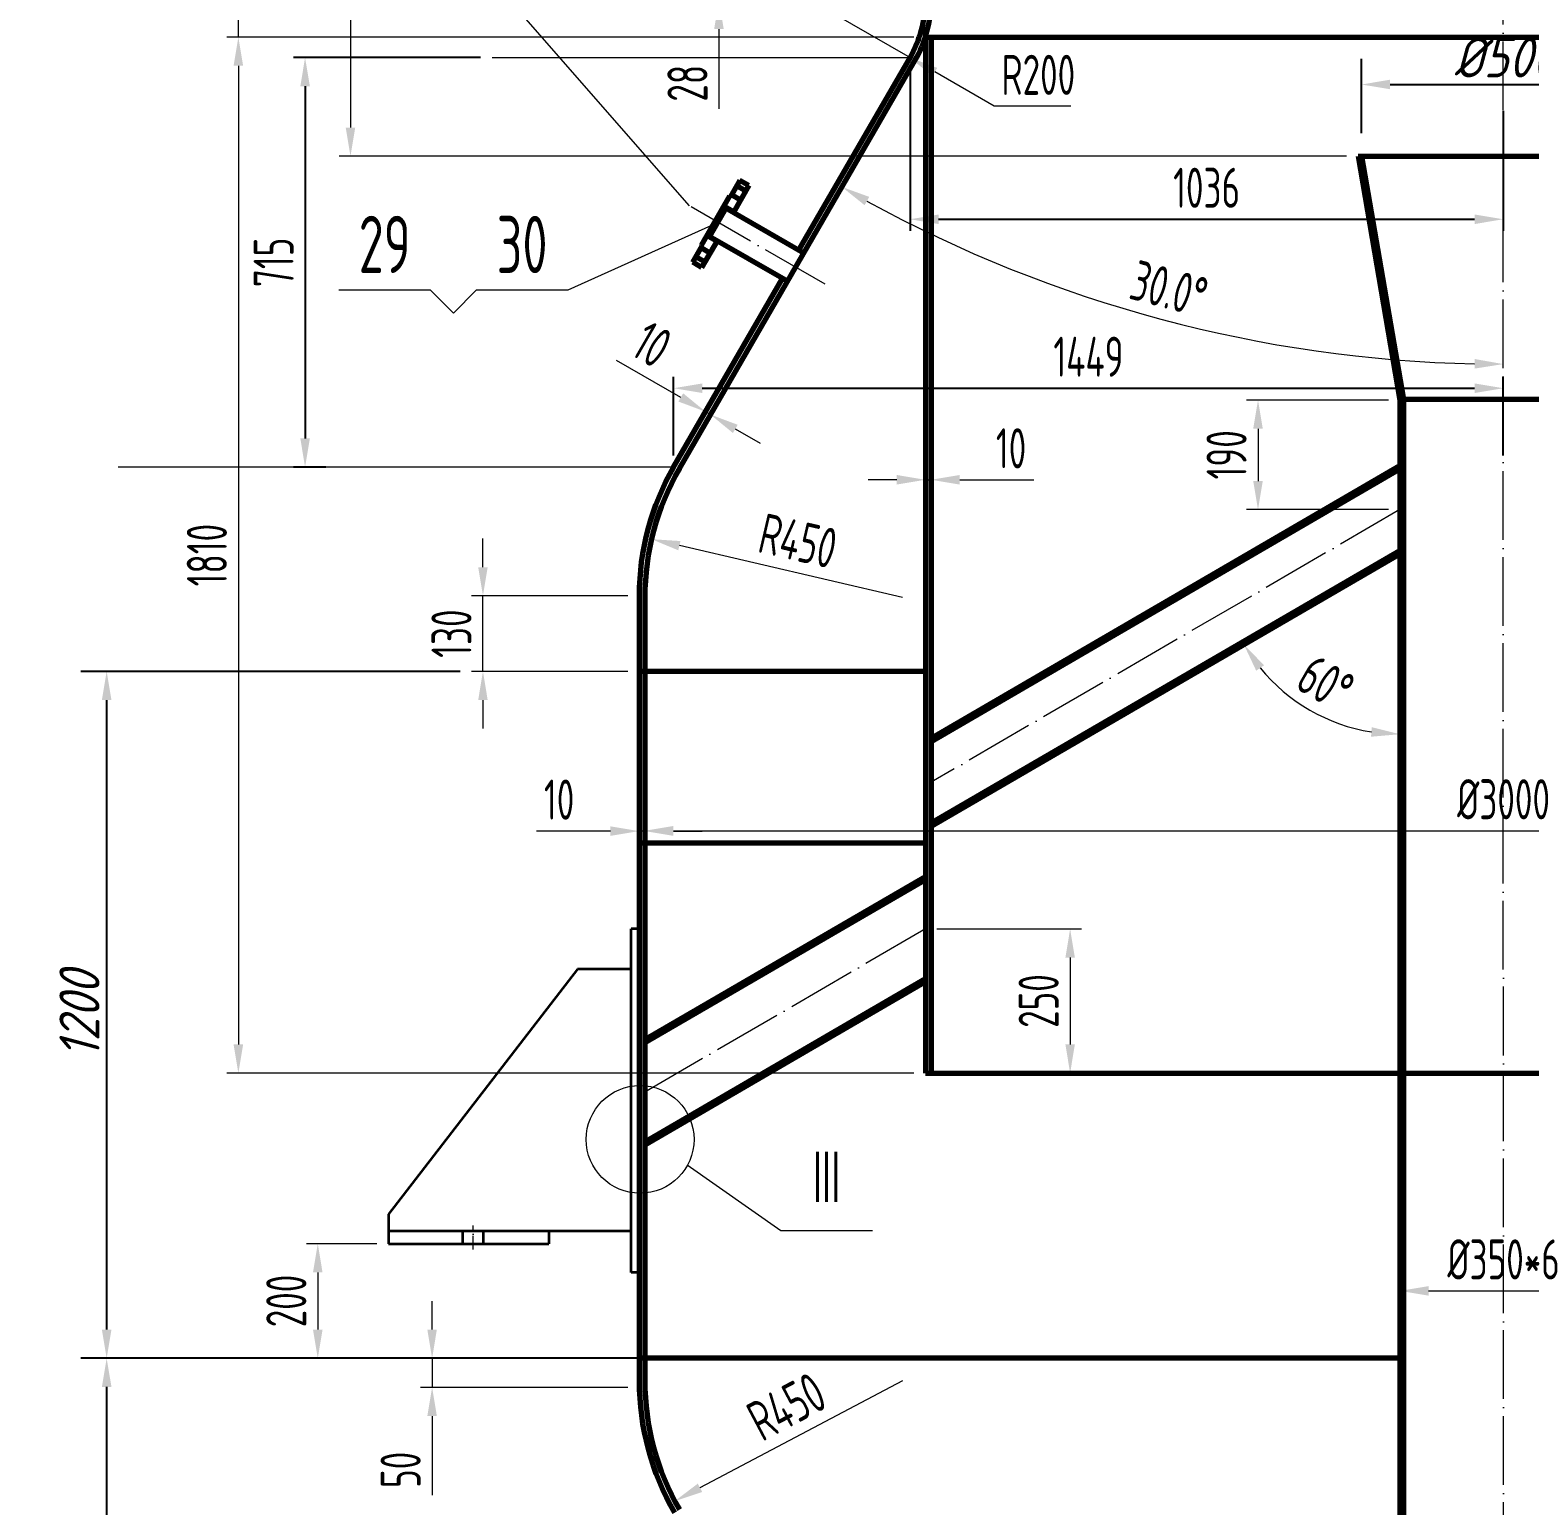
# Model space of a CAD drawing. Header units: millimetres. Extents: x -81840 to -69960, y -57447 to -40627.
# Drawn here: x -80411 to -77791, y -48288 to -45711 of the extents above; entities that cross this region are included whole.
import ezdxf
from ezdxf.enums import TextEntityAlignment as Align

# ---------------------------------------------------------------- set-up
doc = ezdxf.new("R2010")
doc.units = ezdxf.units.MM
doc.linetypes.add('ACAD_ISO04W100', pattern=[30, 24, -3, 0, -3])
for name, color, linetype, lineweight in [('中心线', 1, 'ACAD_ISO04W100', 18), ('中粗线', 3, 'Continuous', 35), ('标注', 7, 'Continuous', 18), ('粗实线', 4, 'Continuous', 70)]:
    doc.layers.add(name, color=color, linetype=linetype, lineweight=lineweight)
doc.styles.add('GB', font='gbeitc.shx', dxfattribs={"bigfont": 'gbcbig.shx'})
doc.styles.add('HGCAD', font='gbenor.shx', dxfattribs={"width": 0.75, "bigfont": 'gbcbig.shx'})
doc.dimstyles.new('GB$0', dxfattribs={"dimscale": 20, "dimtxt": 3.5, "dimasz": 2.5, "dimexe": 2.25, "dimexo": 2, "dimtad": 1, "dimdec": 0, "dimtxsty": 'GB', "dimcen": 2.5, "dimadec": 0, "dimazin": 0, "dimtfac": 1, "dimtdec": 0, "dimtmove": 0, "dimatfit": 3, "dimfxl": 1.25, "dimarcsym": 0})
doc.dimstyles.new('GB$2', dxfattribs={"dimscale": 20, "dimtxt": 3.5, "dimasz": 2.5, "dimexe": 2.25, "dimexo": 2, "dimtad": 1, "dimdec": 0, "dimtxsty": 'GB', "dimcen": 2.5, "dimadec": 0, "dimazin": 0, "dimtfac": 1, "dimtdec": 0, "dimtmove": 0, "dimatfit": 3, "dimfxl": 1.25, "dimarcsym": 0})
doc.dimstyles.new('GB$4', dxfattribs={"dimscale": 20, "dimtxt": 3.5, "dimasz": 2.5, "dimexe": 2.25, "dimexo": 2, "dimtad": 1, "dimtoh": 1, "dimdec": 0, "dimtxsty": 'GB', "dimcen": 2.5, "dimadec": 0, "dimazin": 0, "dimtfac": 1, "dimtdec": 0, "dimtmove": 0, "dimatfit": 3, "dimfxl": 1.25, "dimarcsym": 0})
doc.dimstyles.new('HGCAD$0', dxfattribs={"dimscale": 20, "dimtxt": 3.5, "dimasz": 2.5, "dimexe": 1, "dimexo": 1, "dimgap": 1, "dimtad": 1, "dimdec": 1, "dimdsep": 46, "dimtxsty": 'HGCAD', "dimcen": 0, "dimadec": 1, "dimazin": 0, "dimtfac": 1, "dimtmove": 0, "dimatfit": 1, "dimfxl": 1, "dimarcsym": 0})

# ---------------------------------------------------------------- blocks, each defined once
blk = doc.blocks.new('*D6')
at = {"color": 0, "lineweight": -2}
for p, q in [((-79388.2, -48031.4), (-80322.2, -48031.4)), ((-80277.2, -48081.4), (-80277.2, -50017.7)), ((-78387.1, -50067.7), (-80322.2, -50067.7))]:
    blk.add_line(p, q, dxfattribs=at)
at = {"color": 0}
for points in [[(-80285.5, -48081.4), (-80268.8, -48081.4), (-80277.2, -48031.4)], [(-80285.5, -50017.7), (-80268.8, -50017.7), (-80277.2, -50067.7)]]:
    blk.add_solid(points, dxfattribs=at)
at = {"layer": 'Defpoints', "color": 0}
for p in [(-79348.2, -48031.4), (-80277.2, -50067.7), (-78347.1, -50067.7)]:
    blk.add_point(p, dxfattribs=at)
at = {"color": 0, "insert": (-80324.7, -49049.6), "char_height": 70, "attachment_point": 5, "rotation": 90, "style": 'GB'}
blk.add_mtext('2036', dxfattribs=at)
blk = doc.blocks.new('*D8')
at = {"color": 0, "lineweight": -2}
for p, q in [((-78085.2, -45891.3), (-78085.2, -45761)), ((-77585.2, -45891.3), (-77585.2, -45761)), ((-78035.2, -45806), (-77635.2, -45806))]:
    blk.add_line(p, q, dxfattribs=at)
at = {"color": 0}
for points in [[(-78035.2, -45797.6), (-78035.2, -45814.3), (-78085.2, -45806)], [(-77635.2, -45797.6), (-77635.2, -45814.3), (-77585.2, -45806)]]:
    blk.add_solid(points, dxfattribs=at)
at = {"layer": 'Defpoints', "color": 0}
for p in [(-77585.2, -45806), (-78085.2, -45931.3), (-77585.2, -45931.3)]:
    blk.add_point(p, dxfattribs=at)
at = {"color": 0, "insert": (-77835.2, -45758.5), "char_height": 70, "attachment_point": 5, "style": 'GB'}
blk.add_mtext('%%C500', dxfattribs=at)
blk = doc.blocks.new('*D9')
at = {"color": 0, "lineweight": -2}
for p, q in [((-79659.9, -46831.4), (-80322.2, -46831.4)), ((-80277.2, -46881.4), (-80277.2, -47981.4)), ((-79247.4, -48031.4), (-80322.2, -48031.4))]:
    blk.add_line(p, q, dxfattribs=at)
at = {"color": 0}
for points in [[(-80285.5, -46881.4), (-80268.8, -46881.4), (-80277.2, -46831.4)], [(-80285.5, -47981.4), (-80268.8, -47981.4), (-80277.2, -48031.4)]]:
    blk.add_solid(points, dxfattribs=at)
at = {"layer": 'Defpoints', "color": 0}
for p in [(-79619.9, -46831.4), (-80277.2, -48031.4), (-79207.4, -48031.4)]:
    blk.add_point(p, dxfattribs=at)
at = {"color": 0, "insert": (-80324.7, -47431.4), "char_height": 70, "attachment_point": 5, "rotation": 90, "style": 'GB'}
blk.add_mtext('1200', dxfattribs=at)
blk = doc.blocks.new('*D10')
at = {"layer": 'Defpoints', "color": 0, "ltscale": 20}
for p in [(-78870.2, -43631.4), (-79851.3, -45931.3), (-78091.3, -45931.3)]:
    blk.add_point(p, dxfattribs=at)
at = {"layer": '标注', "color": 0, "ltscale": 20}
for p, q in [((-78890.2, -43631.4), (-79871.3, -43631.4)), ((-79851.3, -43681.4), (-79851.3, -45881.3)), ((-78111.3, -45931.3), (-79871.3, -45931.3))]:
    blk.add_line(p, q, dxfattribs=at)
for points in [[(-79859.6, -43681.4), (-79843, -43681.4), (-79851.3, -43631.4)], [(-79859.6, -45881.3), (-79843, -45881.3), (-79851.3, -45931.3)]]:
    blk.add_solid(points, dxfattribs=at)
at = {"layer": '标注', "color": 0, "ltscale": 20, "insert": (-79906.3, -44822.8), "char_height": 70, "attachment_point": 5, "rotation": 90, "style": 'HGCAD'}
blk.add_mtext('2300', dxfattribs=at)
blk = doc.blocks.new('*D18')
at = {"layer": 'Defpoints', "color": 0, "ltscale": 20}
for p in [(-78065.1, -42375.3), (-80676.9, -50977.7), (-78246.1, -50977.7)]:
    blk.add_point(p, dxfattribs=at)
at = {"layer": '标注', "color": 0, "ltscale": 20}
for p, q in [((-78085.1, -42375.3), (-80696.9, -42375.3)), ((-80676.9, -42425.3), (-80676.9, -50927.7)), ((-78266.1, -50977.7), (-80696.9, -50977.7))]:
    blk.add_line(p, q, dxfattribs=at)
for points in [[(-80685.2, -42425.3), (-80668.5, -42425.3), (-80676.9, -42375.3)], [(-80685.2, -50927.7), (-80668.5, -50927.7), (-80676.9, -50977.7)]]:
    blk.add_solid(points, dxfattribs=at)
at = {"layer": '标注', "color": 0, "ltscale": 20, "insert": (-80731.9, -46689), "char_height": 70, "attachment_point": 5, "rotation": 90, "style": 'HGCAD'}
blk.add_mtext('8602', dxfattribs=at)
blk = doc.blocks.new('*D21')
at = {"layer": 'Defpoints', "color": 0, "ltscale": 20}
for p in [(-78018.1, -47913.7), (-77656.1, -47913.7), (-77656.1, -47913.7)]:
    blk.add_point(p, dxfattribs=at)
at = {"layer": '标注', "color": 0, "ltscale": 20}
blk.add_line((-77968.1, -47913.7), (-77706.1, -47913.7), dxfattribs=at)
for points in [[(-77968.1, -47905.4), (-77968.1, -47922), (-78018.1, -47913.7)], [(-77706.1, -47905.4), (-77706.1, -47922), (-77656.1, -47913.7)]]:
    blk.add_solid(points, dxfattribs=at)
at = {"layer": '标注', "color": 0, "ltscale": 20, "insert": (-77837.1, -47858.7), "char_height": 70, "attachment_point": 5, "style": 'HGCAD'}
blk.add_mtext('%%C350*6', dxfattribs=at)
blk = doc.blocks.new('*D25')
at = {"layer": 'Defpoints', "color": 0, "ltscale": 20}
for p in [(-79337.1, -47082.9), (-76337.1, -47085.3), (-76337.1, -47109.8)]:
    blk.add_point(p, dxfattribs=at)
at = {"layer": '标注', "color": 0, "ltscale": 20}
for p, q in [((-79337.1, -47102.9), (-79337.1, -47129.8)), ((-79287.1, -47109.8), (-76387.1, -47109.8)), ((-76337.1, -47105.3), (-76337.1, -47129.8))]:
    blk.add_line(p, q, dxfattribs=at)
for points in [[(-79287.1, -47101.4), (-79287.1, -47118.1), (-79337.1, -47109.8)], [(-76387.1, -47101.4), (-76387.1, -47118.1), (-76337.1, -47109.8)]]:
    blk.add_solid(points, dxfattribs=at)
at = {"layer": '标注', "color": 0, "ltscale": 20, "insert": (-77837.1, -47054.8), "char_height": 70, "attachment_point": 5, "style": 'HGCAD'}
blk.add_mtext('%%C3000', dxfattribs=at)
blk = doc.blocks.new('*D26')
at = {"layer": 'Defpoints', "color": 0, "ltscale": 20}
for p in [(-79347.1, -47110.4), (-79347.1, -47110.4), (-79337.1, -47111.3)]:
    blk.add_point(p, dxfattribs=at)
at = {"layer": '标注', "color": 0, "ltscale": 20}
for p, q in [((-79397.1, -47110.4), (-79526.5, -47110.4)), ((-79337.1, -47110.4), (-79347.1, -47110.4)), ((-79337.1, -47091.3), (-79337.1, -47090.4)), ((-79287.1, -47110.4), (-79237.1, -47110.4))]:
    blk.add_line(p, q, dxfattribs=at)
for points in [[(-79397.1, -47102.1), (-79397.1, -47118.7), (-79347.1, -47110.4)], [(-79287.1, -47102.1), (-79287.1, -47118.7), (-79337.1, -47110.4)]]:
    blk.add_solid(points, dxfattribs=at)
at = {"layer": '标注', "color": 0, "ltscale": 20, "insert": (-79486.8, -47055.4), "char_height": 70, "attachment_point": 5, "style": 'HGCAD'}
blk.add_mtext('10', dxfattribs=at)
blk = doc.blocks.new('*D34')
at = {"layer": 'Defpoints', "color": 0, "ltscale": 20}
for p in [(-79785, -47831.4), (-79908.4, -48031.4), (-79785, -48031.4)]:
    blk.add_point(p, dxfattribs=at)
at = {"layer": '标注', "color": 0, "ltscale": 20}
for p, q in [((-79805, -47831.4), (-79928.4, -47831.4)), ((-79908.4, -47881.4), (-79908.4, -47981.4)), ((-79805, -48031.4), (-79928.4, -48031.4))]:
    blk.add_line(p, q, dxfattribs=at)
for points in [[(-79916.8, -47881.4), (-79900.1, -47881.4), (-79908.4, -47831.4)], [(-79916.8, -47981.4), (-79900.1, -47981.4), (-79908.4, -48031.4)]]:
    blk.add_solid(points, dxfattribs=at)
at = {"layer": '标注', "color": 0, "ltscale": 20, "insert": (-79963.4, -47931.4), "char_height": 70, "attachment_point": 5, "rotation": 90, "style": 'HGCAD'}
blk.add_mtext('200', dxfattribs=at)
blk = doc.blocks.new('*D40')
at = {"layer": 'Defpoints', "color": 0, "ltscale": 20}
for p in [(-78018.1, -46356.3), (-78018.1, -46625.7), (-78220.4, -46867.8), (-78843.6, -47105.7), (-78018.1, -50411.2)]:
    blk.add_point(p, dxfattribs=at)
at = {"layer": '标注', "color": 0, "ltscale": 20}
blk.add_arc((-78018.1, -46625.7), 315.4, 219.2699, 260.9088, dxfattribs=at)
for points in [[(-78269.2, -46830.1), (-78255.5, -46820.6), (-78290.8, -46784.3)], [(-78067.3, -46928.9), (-78068.6, -46945.5), (-78018.1, -46941.1)]]:
    blk.add_solid(points, dxfattribs=at)
at = {"layer": '标注', "color": 0, "ltscale": 20, "insert": (-78148, -46851.4), "char_height": 70, "attachment_point": 5, "rotation": 330.0894, "style": 'HGCAD'}
blk.add_mtext('60%%D', dxfattribs=at)
blk = doc.blocks.new('*D42')
at = {"layer": 'Defpoints', "color": 0, "ltscale": 20}
for p in [(-78018, -46357.3), (-78266, -46548.8), (-78018.1, -46548.8)]:
    blk.add_point(p, dxfattribs=at)
at = {"layer": '标注', "color": 0, "ltscale": 20}
for p, q in [((-78038, -46357.3), (-78286, -46357.3)), ((-78266, -46407.3), (-78266, -46498.8)), ((-78038.1, -46548.8), (-78286, -46548.8))]:
    blk.add_line(p, q, dxfattribs=at)
for points in [[(-78274.4, -46407.3), (-78257.7, -46407.3), (-78266, -46357.3)], [(-78274.4, -46498.8), (-78257.7, -46498.8), (-78266, -46548.8)]]:
    blk.add_solid(points, dxfattribs=at)
at = {"layer": '标注', "color": 0, "ltscale": 20, "insert": (-78321, -46453), "char_height": 70, "attachment_point": 5, "rotation": 90, "style": 'HGCAD'}
blk.add_mtext('190', dxfattribs=at)
blk = doc.blocks.new('*D43')
at = {"layer": 'Defpoints', "color": 0, "ltscale": 20}
for p in [(-78847.1, -47281.4), (-78629.5, -47533.1), (-78594.2, -47533.1)]:
    blk.add_point(p, dxfattribs=at)
at = {"layer": '标注', "color": 0, "ltscale": 20}
for p, q in [((-78827.1, -47281.4), (-78574.2, -47281.4)), ((-78594.2, -47331.4), (-78594.2, -47483.1)), ((-78609.5, -47533.1), (-78574.2, -47533.1))]:
    blk.add_line(p, q, dxfattribs=at)
for points in [[(-78602.5, -47331.4), (-78585.9, -47331.4), (-78594.2, -47281.4)], [(-78602.5, -47483.1), (-78585.9, -47483.1), (-78594.2, -47533.1)]]:
    blk.add_solid(points, dxfattribs=at)
at = {"layer": '标注', "color": 0, "ltscale": 20, "insert": (-78649.2, -47407.3), "char_height": 70, "attachment_point": 5, "rotation": 90, "style": 'HGCAD'}
blk.add_mtext('250', dxfattribs=at)
blk = doc.blocks.new('*D59')
at = {"layer": 'Defpoints', "color": 0, "ltscale": 20}
for p in [(-79325.5, -46600.4), (-78887.1, -46702)]:
    blk.add_point(p, dxfattribs=at)
at = {"layer": '标注', "color": 0, "ltscale": 20}
blk.add_line((-78887.1, -46702), (-79276.8, -46611.7), dxfattribs=at)
blk.add_solid([(-79274.9, -46603.6), (-79278.7, -46619.8), (-79325.5, -46600.4)], dxfattribs=at)
at = {"layer": '标注', "color": 0, "ltscale": 20, "insert": (-79069.5, -46603.3), "char_height": 70, "attachment_point": 5, "rotation": 346.9504, "style": 'HGCAD'}
blk.add_mtext('R450', dxfattribs=at)
blk = doc.blocks.new('*D64')
at = {"layer": 'Defpoints', "color": 0, "ltscale": 20}
for p in [(-79619.9, -46699.3), (-79347.1, -46699.3), (-79347.1, -46831.4)]:
    blk.add_point(p, dxfattribs=at)
at = {"layer": '标注', "color": 0, "ltscale": 20}
for p, q in [((-79619.9, -46649.3), (-79619.9, -46599.3)), ((-79367.1, -46699.3), (-79639.9, -46699.3)), ((-79619.9, -46831.4), (-79619.9, -46699.3)), ((-79367.1, -46831.4), (-79639.9, -46831.4)), ((-79619.9, -46881.4), (-79619.9, -46931.4))]:
    blk.add_line(p, q, dxfattribs=at)
for points in [[(-79628.2, -46649.3), (-79611.6, -46649.3), (-79619.9, -46699.3)], [(-79628.2, -46881.4), (-79611.6, -46881.4), (-79619.9, -46831.4)]]:
    blk.add_solid(points, dxfattribs=at)
at = {"layer": '标注', "color": 0, "ltscale": 20, "insert": (-79674.9, -46765.4), "char_height": 70, "attachment_point": 5, "rotation": 90, "style": 'HGCAD'}
blk.add_mtext('130', dxfattribs=at)
blk = doc.blocks.new('*D65')
at = {"layer": 'Defpoints', "color": 0, "ltscale": 20}
for p in [(-79047.1, -45659.1), (-78873.9, -45759.1)]:
    blk.add_point(p, dxfattribs=at)
at = {"layer": '标注', "color": 0, "ltscale": 20}
for p, q in [((-79047.1, -45659.1), (-78873.9, -45759.1)), ((-78726.7, -45844.1), (-78830.6, -45784.1)), ((-78592.9, -45844.1), (-78726.7, -45844.1))]:
    blk.add_line(p, q, dxfattribs=at)
blk.add_solid([(-78826.4, -45776.9), (-78834.8, -45791.4), (-78873.9, -45759.1)], dxfattribs=at)
at = {"layer": '标注', "color": 0, "ltscale": 20, "insert": (-78649.8, -45789.1), "char_height": 70, "attachment_point": 5, "style": 'HGCAD'}
blk.add_mtext('R200', dxfattribs=at)
blk = doc.blocks.new('*D66')
at = {"layer": 'Defpoints', "color": 0, "ltscale": 20}
for p in [(-78847.1, -45631.4), (-79207.6, -45659.1), (-78847.1, -45659.1)]:
    blk.add_point(p, dxfattribs=at)
at = {"layer": '标注', "color": 0, "ltscale": 20}
for p, q in [((-79207.6, -45581.4), (-79207.6, -45531.4)), ((-78867.1, -45631.4), (-79227.6, -45631.4)), ((-79207.6, -45631.4), (-79207.6, -45659.1)), ((-78867.1, -45659.1), (-79227.6, -45659.1)), ((-79207.6, -45709.1), (-79207.6, -45848.4))]:
    blk.add_line(p, q, dxfattribs=at)
for points in [[(-79216, -45581.4), (-79199.3, -45581.4), (-79207.6, -45631.4)], [(-79216, -45709.1), (-79199.3, -45709.1), (-79207.6, -45659.1)]]:
    blk.add_solid(points, dxfattribs=at)
at = {"layer": '标注', "color": 0, "ltscale": 20, "insert": (-79262.6, -45803.8), "char_height": 70, "attachment_point": 5, "rotation": 90, "style": 'HGCAD'}
blk.add_mtext('28', dxfattribs=at)
blk = doc.blocks.new('*D67')
at = {"layer": 'Defpoints', "color": 0, "ltscale": 20}
for p in [(-77838, -42131.5), (-78865.2, -45764.1), (-78627.8, -46155.2), (-79276.8, -46477), (-77837.1, -50954.5)]:
    blk.add_point(p, dxfattribs=at)
at = {"layer": '标注', "color": 0, "ltscale": 20}
blk.add_arc((-77837.9, -43984.7), 2309.9, 241.2403, 268.7657, dxfattribs=at)
for points in [[(-78953.3, -46016.8), (-78945.1, -46002.3), (-78992.8, -45985)], [(-77887.5, -46285.6), (-77887.7, -46302.3), (-77837.6, -46294.5)]]:
    blk.add_solid(points, dxfattribs=at)
at = {"layer": '标注', "color": 0, "ltscale": 20, "insert": (-78421.3, -46162.7), "char_height": 70, "attachment_point": 5, "rotation": 345.003, "style": 'HGCAD'}
blk.add_mtext('30.0°', dxfattribs=at)
blk = doc.blocks.new('*D68')
at = {"layer": 'Defpoints', "color": 0, "ltscale": 20}
for p in [(-79231, -46377.7), (-79231, -46377.7), (-79222.4, -46382.7)]:
    blk.add_point(p, dxfattribs=at)
at = {"layer": '标注', "color": 0, "ltscale": 20}
for p, q in [((-79274.3, -46352.7), (-79386.4, -46288)), ((-79222.4, -46382.7), (-79231, -46377.7)), ((-79179.1, -46407.7), (-79135.8, -46432.7))]:
    blk.add_line(p, q, dxfattribs=at)
for points in [[(-79270.2, -46345.5), (-79278.5, -46359.9), (-79231, -46377.7)], [(-79174.9, -46400.5), (-79183.2, -46414.9), (-79222.4, -46382.7)]]:
    blk.add_solid(points, dxfattribs=at)
at = {"layer": '标注', "color": 0, "ltscale": 20, "insert": (-79324.5, -46260.2), "char_height": 70, "attachment_point": 5, "rotation": 330, "style": 'HGCAD'}
blk.add_mtext('10', dxfattribs=at)
blk = doc.blocks.new('*D69')
at = {"layer": 'Defpoints', "color": 0, "ltscale": 20}
for p in [(-79348.2, -48031.4), (-79708.7, -48082.3), (-79347, -48082.3)]:
    blk.add_point(p, dxfattribs=at)
at = {"layer": '标注', "color": 0, "ltscale": 20}
for p, q in [((-79708.7, -47981.4), (-79708.7, -47931.4)), ((-79368.2, -48031.4), (-79728.7, -48031.4)), ((-79708.7, -48031.4), (-79708.7, -48082.3)), ((-79367, -48082.3), (-79728.7, -48082.3)), ((-79708.7, -48132.3), (-79708.7, -48270.5))]:
    blk.add_line(p, q, dxfattribs=at)
for points in [[(-79717, -47981.4), (-79700.4, -47981.4), (-79708.7, -48031.4)], [(-79717, -48132.3), (-79700.4, -48132.3), (-79708.7, -48082.3)]]:
    blk.add_solid(points, dxfattribs=at)
at = {"layer": '标注', "color": 0, "ltscale": 20, "insert": (-79763.7, -48226.4), "char_height": 70, "attachment_point": 5, "rotation": 90, "style": 'HGCAD'}
blk.add_mtext('50', dxfattribs=at)
blk = doc.blocks.new('*D70')
at = {"layer": 'Defpoints', "color": 0, "ltscale": 20}
for p in [(-78887.1, -48070.9), (-79285, -48281.1)]:
    blk.add_point(p, dxfattribs=at)
at = {"layer": '标注', "color": 0, "ltscale": 20}
blk.add_line((-78887.1, -48070.9), (-79240.8, -48257.8), dxfattribs=at)
blk.add_solid([(-79244.6, -48250.4), (-79236.9, -48265.1), (-79285, -48281.1)], dxfattribs=at)
at = {"layer": '标注', "color": 0, "ltscale": 20, "insert": (-79089.6, -48115.7), "char_height": 70, "attachment_point": 5, "rotation": 27.8558, "style": 'HGCAD'}
blk.add_mtext('R450', dxfattribs=at)
blk = doc.blocks.new('*D74')
at = {"layer": 'Defpoints', "color": 0, "ltscale": 20}
for p in [(-77838, -42131.5), (-79276.8, -48295.9), (-78228.6, -48570.2), (-78350.5, -49900.3), (-77837.1, -50954.5)]:
    blk.add_point(p, dxfattribs=at)
at = {"layer": '标注', "color": 0, "ltscale": 20}
blk.add_arc((-77837.1, -50789.5), 2253.5, 91.2772, 118.7287, dxfattribs=at)
for points in [[(-77887.5, -48528.2), (-77887.3, -48544.9), (-77837.4, -48536)], [(-78916.2, -48820.6), (-78924.4, -48806.1), (-78963.9, -48837.9)]]:
    blk.add_solid(points, dxfattribs=at)
at = {"layer": '标注', "color": 0, "ltscale": 20, "insert": (-78434.7, -48559.7), "char_height": 70, "attachment_point": 5, "rotation": 15.003, "style": 'HGCAD'}
blk.add_mtext('30.0°', dxfattribs=at)
blk = doc.blocks.new('*D75')
at = {"layer": 'Defpoints', "color": 0, "ltscale": 20}
for p in [(-78847.1, -45723.2), (-80047.1, -47533.2), (-78847.1, -47533.2)]:
    blk.add_point(p, dxfattribs=at)
at = {"layer": '标注', "color": 0, "ltscale": 20}
for p, q in [((-78867.1, -45723.2), (-80067.1, -45723.2)), ((-80047.1, -45773.2), (-80047.1, -47483.2)), ((-78867.1, -47533.2), (-80067.1, -47533.2))]:
    blk.add_line(p, q, dxfattribs=at)
for points in [[(-80055.5, -45773.2), (-80038.8, -45773.2), (-80047.1, -45723.2)], [(-80055.5, -47483.2), (-80038.8, -47483.2), (-80047.1, -47533.2)]]:
    blk.add_solid(points, dxfattribs=at)
at = {"layer": '标注', "color": 0, "ltscale": 20, "insert": (-80102.1, -46628.2), "char_height": 70, "attachment_point": 5, "rotation": 90, "style": 'HGCAD'}
blk.add_mtext('1810', dxfattribs=at)
blk = doc.blocks.new('*D78')
at = {"layer": 'Defpoints', "color": 0, "ltscale": 20}
for p in [(-78847.1, -46496.6), (-78837.1, -46496.6), (-78837.1, -46496.6)]:
    blk.add_point(p, dxfattribs=at)
at = {"layer": '标注', "color": 0, "ltscale": 20}
for p, q in [((-78897.1, -46496.6), (-78947.1, -46496.6)), ((-78847.1, -46496.6), (-78837.1, -46496.6)), ((-78787.1, -46496.6), (-78657.7, -46496.6))]:
    blk.add_line(p, q, dxfattribs=at)
for points in [[(-78897.1, -46488.2), (-78897.1, -46504.9), (-78847.1, -46496.6)], [(-78787.1, -46488.2), (-78787.1, -46504.9), (-78837.1, -46496.6)]]:
    blk.add_solid(points, dxfattribs=at)
at = {"layer": '标注', "color": 0, "ltscale": 20, "insert": (-78697.4, -46441.6), "char_height": 70, "attachment_point": 5, "style": 'HGCAD'}
blk.add_mtext('10', dxfattribs=at)
blk = doc.blocks.new('*D80')
at = {"layer": 'Defpoints', "color": 0, "ltscale": 20}
for p in [(-77840, -42131.5), (-77642.1, -42575.3), (-77751.7, -42706.8), (-76928.8, -43284.4), (-77840.9, -51206.2)]:
    blk.add_point(p, dxfattribs=at)
at = {"layer": '标注', "color": 0, "ltscale": 20}
blk.add_arc((-77840, -42378.5), 339.9, 278.4309, 306.7317, dxfattribs=at)
for points in [[(-77642.2, -42644.6), (-77631.3, -42657.2), (-77599, -42618.2)], [(-77789.6, -42723), (-77790.8, -42706.4), (-77840, -42718.4)]]:
    blk.add_solid(points, dxfattribs=at)
at = {"layer": '标注', "color": 0, "ltscale": 20, "insert": (-77730.6, -42641.6), "char_height": 70, "attachment_point": 5, "rotation": 22.5813, "style": 'HGCAD'}
blk.add_mtext('45%%D', dxfattribs=at)
blk = doc.blocks.new('*D115')
at = {"layer": 'Defpoints', "color": 0, "ltscale": 20}
for p in [(-80047.1, -45631.1), (-79525.2, -45631.1), (-80047.1, -45723.2)]:
    blk.add_point(p, dxfattribs=at)
at = {"layer": '标注', "color": 0, "ltscale": 20}
for p, q in [((-80047.1, -45581.1), (-80047.1, -45438.6)), ((-79545.2, -45631.1), (-80067.1, -45631.1)), ((-80047.1, -45723.2), (-80047.1, -45631.1)), ((-80047.1, -45773.2), (-80047.1, -45823.2))]:
    blk.add_line(p, q, dxfattribs=at)
for points in [[(-80055.5, -45581.1), (-80038.8, -45581.1), (-80047.1, -45631.1)], [(-80055.5, -45773.2), (-80038.8, -45773.2), (-80047.1, -45723.2)]]:
    blk.add_solid(points, dxfattribs=at)
at = {"layer": '标注', "color": 0, "ltscale": 20, "insert": (-80102.1, -45484.9), "char_height": 70, "attachment_point": 5, "rotation": 90, "style": 'HGCAD'}
blk.add_mtext('92', dxfattribs=at)
blk = doc.blocks.new('*D116')
at = {"layer": 'Defpoints', "color": 0, "ltscale": 20}
for p in [(-79603.9, -45759.1), (-79930.6, -46474.3), (-79874.5, -46474.3)]:
    blk.add_point(p, dxfattribs=at)
at = {"layer": '标注', "color": 0, "lineweight": -2, "ltscale": 20}
for p, q in [((-79623.9, -45759.1), (-79950.6, -45759.1)), ((-79930.6, -45809.1), (-79930.6, -46424.3)), ((-79894.5, -46474.3), (-79950.6, -46474.3))]:
    blk.add_line(p, q, dxfattribs=at)
at = {"layer": '标注', "color": 0, "ltscale": 20}
for points in [[(-79938.9, -45809.1), (-79922.2, -45809.1), (-79930.6, -45759.1)], [(-79938.9, -46424.3), (-79922.2, -46424.3), (-79930.6, -46474.3)]]:
    blk.add_solid(points, dxfattribs=at)
at = {"layer": '标注', "color": 0, "ltscale": 20, "insert": (-79985.6, -46116.7), "char_height": 70, "attachment_point": 5, "rotation": 90, "style": 'HGCAD'}
blk.add_mtext('715', dxfattribs=at)
blk = doc.blocks.new('*D117')
at = {"layer": 'Defpoints', "color": 0, "ltscale": 20}
for p in [(-78873.9, -45759.1), (-77837.7, -45831.7), (-77837.7, -46041.4)]:
    blk.add_point(p, dxfattribs=at)
at = {"layer": '标注', "color": 0, "lineweight": -2, "ltscale": 20}
for p, q in [((-78873.9, -45779.1), (-78873.9, -46061.4)), ((-77837.7, -45851.7), (-77837.7, -46061.4)), ((-78823.9, -46041.4), (-77887.7, -46041.4))]:
    blk.add_line(p, q, dxfattribs=at)
at = {"layer": '标注', "color": 0, "ltscale": 20}
for points in [[(-78823.9, -46033.1), (-78823.9, -46049.8), (-78873.9, -46041.4)], [(-77887.7, -46033.1), (-77887.7, -46049.8), (-77837.7, -46041.4)]]:
    blk.add_solid(points, dxfattribs=at)
at = {"layer": '标注', "color": 0, "ltscale": 20, "insert": (-78355.8, -45986.4), "char_height": 70, "attachment_point": 5, "style": 'HGCAD'}
blk.add_mtext('1036', dxfattribs=at)
blk = doc.blocks.new('*D118')
at = {"layer": 'Defpoints', "color": 0, "ltscale": 20}
for p in [(-77837.6, -46336.6), (-79286.8, -46474.3), (-77837.6, -46474.2)]:
    blk.add_point(p, dxfattribs=at)
at = {"layer": '标注', "color": 0, "lineweight": -2, "ltscale": 20}
for p, q in [((-79286.8, -46454.3), (-79286.8, -46316.6)), ((-77837.6, -46454.2), (-77837.6, -46316.6)), ((-79236.8, -46336.6), (-77887.6, -46336.6))]:
    blk.add_line(p, q, dxfattribs=at)
at = {"layer": '标注', "color": 0, "ltscale": 20}
for points in [[(-79236.8, -46328.3), (-79236.8, -46345), (-79286.8, -46336.6)], [(-77887.6, -46328.3), (-77887.6, -46345), (-77837.6, -46336.6)]]:
    blk.add_solid(points, dxfattribs=at)
at = {"layer": '标注', "color": 0, "ltscale": 20, "insert": (-78562.2, -46281.6), "char_height": 70, "attachment_point": 5, "style": 'HGCAD'}
blk.add_mtext('1449', dxfattribs=at)

msp = doc.modelspace()

# ---------------------------------------------------------------- linework, layer by layer
msp.add_point((-78847.1, -46368.4))
at = {"layer": '中心线', "ltscale": 5}
for p, q in [((-77837.13, -50954.48), (-77838.04, -42131.47)), ((-79022.26, -46154.84), (-79259.62, -46017.8)), ((-78018.1, -46548.76), (-78837.1, -47025.02)), ((-78847.1, -47281.43), (-79337.1, -47566.38))]:
    msp.add_line(p, q, dxfattribs=at)
at = {"layer": '中心线'}
msp.add_line((-79637.1, -47841.43), (-79637.1, -47799.43), dxfattribs=at)
at = {"layer": '中粗线', "ltscale": 20}
for p, q in [((-79347.1, -47281.43), (-79361.1, -47281.43)), ((-79361.1, -47881.43), (-79361.1, -47281.43)), ((-79455.02, -47351.43), (-79785.02, -47779.43)), ((-79361.1, -47351.43), (-79455.02, -47351.43)), ((-79785.02, -47779.43), (-79785.02, -47831.43)), ((-79361.1, -47809.43), (-79785.02, -47809.43)), ((-79655.1, -47831.43), (-79655.1, -47809.43)), ((-79619.1, -47831.43), (-79619.1, -47809.43)), ((-79505.02, -47809.43), (-79505.02, -47831.43)), ((-79785.02, -47831.43), (-79505.02, -47831.43)), ((-79347.1, -47881.43), (-79361.1, -47881.43))]:
    msp.add_line(p, q, dxfattribs=at)
at = {"layer": '标注', "ltscale": 20}
for p, q in [((-79675.67, -45542.33), (-79259.62, -46017.8)), ((-78873.9, -45759.14), (-79603.9, -45759.14)), ((-79209.06, -46046.99), (-79471.53, -46165.39)), ((-79711.53, -46165.39), (-79871.53, -46165.39)), ((-79671.53, -46205.39), (-79711.53, -46165.39)), ((-79631.53, -46165.39), (-79671.53, -46205.39)), ((-79471.53, -46165.39), (-79631.53, -46165.39)), ((-79286.82, -46474.33), (-80256.82, -46474.33)), ((-79263.38, -47693.26), (-79099.55, -47807.97)), ((-79099.55, -47807.97), (-78939.55, -47807.97))]:
    msp.add_line(p, q, dxfattribs=at)
msp.add_circle((-79345.39, -47648.98), 94.18, dxfattribs=at)
at = {"layer": '粗实线'}
for p, q in [((-78847.1, -45723.17), (-78847.1, -47533.17)), ((-78847.1, -45723.17), (-78837.1, -45723.17)), ((-78837.1, -45723.17), (-76837.09, -45722.96)), ((-78837.1, -45723.17), (-78837.1, -47533.17)), ((-79276.82, -46477.01), (-78865.24, -45764.14)), ((-79068.08, -46095.48), (-78873.9, -45759.14)), ((-78091.29, -45931.29), (-77582.92, -45931.29)), ((-78091.29, -45931.29), (-78018.02, -46357.31)), ((-78085.2, -45931.29), (-78012.1, -46356.29)), ((-79170.99, -45973.71), (-79187.49, -46002.29)), ((-79155.4, -45982.71), (-79182.4, -46029.48)), ((-79160.9, -45992.24), (-79176.49, -45983.24)), ((-79155.4, -45982.71), (-79170.99, -45973.71)), ((-79189.22, -46001.29), (-79238.72, -46087.03)), ((-79187.49, -46002.29), (-79189.22, -46001.29)), ((-79169.9, -46007.83), (-79185.49, -45998.83)), ((-79195.39, -46021.98), (-79223.89, -46071.34)), ((-79181.9, -46028.61), (-79199.22, -46018.61)), ((-79059.42, -46100.48), (-79195.39, -46021.98)), ((-79253.49, -46116.61), (-79236.99, -46088.03)), ((-79238.72, -46087.03), (-79236.99, -46088.03)), ((-79210.9, -46078.84), (-79237.9, -46125.61)), ((-79211.4, -46079.71), (-79228.72, -46069.71)), ((-79087.92, -46149.84), (-79223.89, -46071.34)), ((-79232.4, -46116.08), (-79247.99, -46107.08)), ((-79223.4, -46100.49), (-79238.99, -46091.49)), ((-79237.9, -46125.61), (-79253.49, -46116.61)), ((-79286.82, -46474.33), (-79096.58, -46144.84)), ((-78018.1, -46356.29), (-78018.1, -50643.74)), ((-77656.1, -46356.29), (-78018.1, -46356.29)), ((-78012.1, -46356.29), (-78012.1, -50643.74)), ((-78837.1, -46948.09), (-78018.1, -46471.83)), ((-78837.1, -46953.88), (-78018.1, -46477.61)), ((-78837.1, -47096.16), (-78018.1, -46619.9)), ((-78837.1, -47101.95), (-78018.1, -46625.68)), ((-79347.1, -46699.33), (-79347.1, -46831.43)), ((-79337.1, -46702.01), (-79337.1, -46831.43)), ((-78847.1, -46831.43), (-79347.1, -46831.43)), ((-79347.1, -46831.43), (-79347.1, -48031.43)), ((-79337.1, -46831.43), (-79337.1, -48031.43)), ((-78847.1, -47131.43), (-79347.1, -47131.43)), ((-79337.1, -47474.41), (-78847.1, -47189.47)), ((-79337.1, -47479.62), (-78847.1, -47194.68)), ((-79337.1, -47653.14), (-78847.1, -47368.19)), ((-79337.1, -47658.34), (-78847.1, -47373.4)), ((-78847.1, -47533.17), (-76826.72, -47532.96)), ((-78018.1, -48031.43), (-79348.23, -48031.43)), ((-79347.1, -48031.43), (-79347.1, -48070.88)), ((-79337.1, -48031.43), (-79337.1, -48070.88))]:
    msp.add_line(p, q, dxfattribs=at)
for centre, radius, start, end in [((-79047.1, -45659.14), 200, 330, 0), ((-79047.1, -45659.14), 210, 330, 0), ((-78897.1, -46699.33), 450, 150, 180), ((-78887.1, -46702.01), 450, 150, 180), ((-78887.1, -48070.88), 460, 180, 210), ((-78887.1, -48070.88), 450, 180, 210)]:
    msp.add_arc(centre, radius, start, end, dxfattribs=at)

# ---------------------------------------------------------------- texts
at = {"layer": '标注', "ltscale": 20, "style": 'HGCAD', "width": 0.75}
for s, p in [('29', (-79791.53, -46085.39)), ('30', (-79551.53, -46085.39)), ('Ⅲ', (-79019.55, -47717.97))]:
    msp.add_text(s, height=100, dxfattribs=at).set_placement(p, align=Align.MIDDLE)

# ---------------------------------------------------------------- dimensions: what is measured, and where the dimension line sits
dim = msp.add_linear_dim(base=(-77585.2, -45805.98), p1=(-78085.2, -45931.29), p2=(-77585.2, -45931.29), text='%%C<>', dimstyle='GB$0')
dim.commit()
dim.dimension.update_dxf_attribs({"geometry": '*D8', "text_midpoint": (-77835.2, -45758.48)})
dim = msp.add_linear_dim(base=(-80277.18, -48031.43), p1=(-79619.91, -46831.43), p2=(-79207.4, -48031.43), angle=90, dimstyle='GB$0')
dim.commit()
dim.dimension.update_dxf_attribs({"geometry": '*D9', "text_midpoint": (-80324.68, -47431.43)})
dim = msp.add_linear_dim(base=(-80277.18, -50067.74), p1=(-79348.23, -48031.43), p2=(-78347.1, -50067.74), angle=90, dimstyle='GB$0', override={"dimtxsty": 'GB'})
dim.commit()
dim.dimension.update_dxf_attribs({"geometry": '*D6', "text_midpoint": (-80324.68, -49049.59)})
at = {"layer": '标注', "ltscale": 20}
for base, line1, line2, picture, middle in [((-78627.79, -46155.24), ((-77837.13, -50954.48), (-77838.04, -42131.47)), ((-79276.82, -46477.01), (-78865.24, -45764.14)), '*D67', (-78421.34, -46162.71)), ((-78228.61, -48570.24), ((-79276.82, -48295.88), (-78350.5, -49900.3)), ((-77837.13, -50954.48), (-77838.04, -42131.47)), '*D74', (-78434.74, -48559.67))]:
    dim = msp.add_angular_dim_2l(base=base, line1=line1, line2=line2, dimstyle='GB$2', override={"dimexe": 1, "dimexo": 1, "dimgap": 1, "dimdec": 1, "dimdsep": 46, "dimtxsty": 'HGCAD', "dimcen": 0, "dimadec": 1, "dimazin": 2, "dimtdec": 2, "dimatfit": 1}, dxfattribs=at)
    dim.commit()
    dim.dimension.update_dxf_attribs({"geometry": picture, "text_midpoint": middle})
for base, line1, line2, text, picture, middle in [((-77751.73, -42706.75), ((-77840.91, -51206.23), (-77839.97, -42131.47)), ((-76928.76, -43284.44), (-77642.1, -42575.29)), '45%%D', '*D80', (-77730.61, -42641.57)), ((-78220.37, -46867.75), ((-78018.1, -46356.29), (-78018.1, -50411.15)), ((-78843.64, -47105.75), (-78018.1, -46625.68)), '60%%D', '*D40', (-78147.98, -46851.44))]:
    dim = msp.add_angular_dim_2l(base=base, line1=line1, line2=line2, text=text, dimstyle='GB$2', override={"dimexe": 1, "dimexo": 1, "dimgap": 1, "dimdec": 1, "dimdsep": 46, "dimtxsty": 'HGCAD', "dimcen": 0, "dimadec": 1, "dimazin": 2, "dimtdec": 2, "dimatfit": 1}, dxfattribs=at)
    dim.commit()
    dim.dimension.update_dxf_attribs({"geometry": picture, "text_midpoint": middle})
for base, p1, p2, override, picture, middle in [((-80676.86, -50977.74), (-78065.1, -42375.29), (-78246.06, -50977.74), {"dimscale": 20, "dimexe": 1, "dimexo": 1, "dimgap": 1, "dimdsep": 46, "dimtxsty": 'HGCAD', "dimcen": 0, "dimadec": 1, "dimtdec": 2, "dimatfit": 1}, '*D18', (-80676.86, -46689.01)), ((-79851.29, -45931.29), (-78870.18, -43631.43), (-78091.29, -45931.29), {"dimexe": 1, "dimexo": 1, "dimgap": 1, "dimdsep": 46, "dimtxsty": 'HGCAD', "dimcen": 0, "dimadec": 1, "dimtdec": 2, "dimatfit": 1}, '*D10', (-79851.29, -44822.8))]:
    dim = msp.add_linear_dim(base=base, p1=p1, p2=p2, angle=90, dimstyle='GB$0', override=override, dxfattribs=at)
    dim.commit()
    dim.dimension.update_dxf_attribs({"geometry": picture, "text_midpoint": middle, "dimtype": 160})
for base, p1, p2, dimstyle, override, picture, middle in [((-80047.15, -45631.14), (-80047.15, -45723.17), (-79525.2, -45631.14), 'GB$0', {"dimexe": 1, "dimexo": 1, "dimgap": 1, "dimdsep": 46, "dimtxsty": 'HGCAD', "dimcen": 0, "dimadec": 1, "dimtdec": 2, "dimatfit": 1}, '*D115', (-80102.15, -45484.86)), ((-80047.15, -47533.17), (-78847.1, -45723.17), (-78847.1, -47533.17), 'GB$0', {"dimexe": 1, "dimexo": 1, "dimgap": 1, "dimdec": 1, "dimdsep": 46, "dimtxsty": 'HGCAD', "dimcen": 0, "dimadec": 1, "dimtdec": 2, "dimatfit": 1}, '*D75', (-80102.15, -46628.17)), ((-79930.58, -46474.33), (-79603.9, -45759.14), (-79874.54, -46474.33), 'HGCAD$0', {"dimdec": 0}, '*D116', (-79985.58, -46116.74)), ((-79908.42, -48031.43), (-79785.02, -47831.43), (-79785.02, -48031.43), 'GB$0', {"dimexe": 1, "dimexo": 1, "dimgap": 1, "dimdsep": 46, "dimtxsty": 'HGCAD', "dimcen": 0, "dimadec": 1, "dimtdec": 2, "dimatfit": 1}, '*D34', (-79963.42, -47931.43))]:
    dim = msp.add_linear_dim(base=base, p1=p1, p2=p2, angle=90, dimstyle=dimstyle, override=override, dxfattribs=at)
    dim.commit()
    dim.dimension.update_dxf_attribs({"geometry": picture, "text_midpoint": middle})
for base, p1, p2, text, override, picture, middle in [((-79207.62, -45659.14), (-78847.1, -45631.43), (-78847.1, -45659.14), '28', {"dimexe": 1, "dimexo": 1, "dimgap": 1, "dimdec": 1, "dimdsep": 46, "dimtxsty": 'HGCAD', "dimcen": 0, "dimadec": 1, "dimtdec": 2, "dimatfit": 1}, '*D66', (-79262.62, -45803.76)), ((-78266.03, -46548.76), (-78018.02, -46357.31), (-78018.1, -46548.76), '190', {"dimexe": 1, "dimexo": 1, "dimgap": 1, "dimdsep": 46, "dimtxsty": 'HGCAD', "dimcen": 0, "dimadec": 1, "dimtdec": 2, "dimatfit": 1}, '*D42', (-78321.03, -46453.03)), ((-79619.91, -46699.33), (-79347.1, -46831.43), (-79347.1, -46699.33), '130', {"dimexe": 1, "dimexo": 1, "dimgap": 1, "dimdec": 1, "dimdsep": 46, "dimtxsty": 'HGCAD', "dimcen": 0, "dimadec": 1, "dimtdec": 2, "dimatfit": 1}, '*D64', (-79674.91, -46765.38)), ((-78594.19, -47533.15), (-78847.1, -47281.43), (-78629.52, -47533.15), '250', {"dimexe": 1, "dimexo": 1, "dimgap": 1, "dimdsep": 46, "dimtxsty": 'HGCAD', "dimcen": 0, "dimadec": 1, "dimtdec": 2, "dimatfit": 1}, '*D43', (-78649.19, -47407.29)), ((-79708.71, -48082.34), (-79348.23, -48031.43), (-79346.96, -48082.34), '50', {"dimexe": 1, "dimexo": 1, "dimgap": 1, "dimdec": 1, "dimdsep": 46, "dimtxsty": 'HGCAD', "dimcen": 0, "dimadec": 1, "dimtdec": 2, "dimatfit": 1}, '*D69', (-79763.71, -48226.42))]:
    dim = msp.add_linear_dim(base=base, p1=p1, p2=p2, angle=90, text=text, dimstyle='GB$0', override=override, dxfattribs=at)
    dim.commit()
    dim.dimension.update_dxf_attribs({"geometry": picture, "text_midpoint": middle})
for center, mpoint, override, picture, middle in [((-79047.1, -45659.14), (-78873.9, -45759.14), {"dimexe": 1, "dimexo": 1, "dimgap": 1, "dimdec": 1, "dimdsep": 46, "dimtxsty": 'HGCAD', "dimcen": 0, "dimadec": 1, "dimtdec": 2, "dimtmove": 1}, '*D65', (-78649.78, -45789.14)), ((-78887.1, -46702.01), (-79325.48, -46600.4), {"dimexe": 1, "dimexo": 1, "dimgap": 1, "dimdec": 1, "dimdsep": 46, "dimtxsty": 'HGCAD', "dimcen": 0, "dimadec": 1, "dimtdec": 2, "dimatfit": 1}, '*D59', (-79069.52, -46603.27)), ((-78887.1, -48070.88), (-79284.96, -48281.14), {"dimexe": 1, "dimexo": 1, "dimgap": 1, "dimdec": 1, "dimdsep": 46, "dimtxsty": 'HGCAD', "dimcen": 0, "dimadec": 1, "dimtdec": 2, "dimatfit": 1}, '*D70', (-79089.63, -48115.7))]:
    dim = msp.add_radius_dim(center=center, mpoint=mpoint, dimstyle='GB$4', override=override, dxfattribs=at)
    dim.commit()
    dim.dimension.update_dxf_attribs({"geometry": picture, "text_midpoint": middle})
for base, p1, p2, dimstyle, override, picture, middle in [((-77837.66, -46041.42), (-78873.9, -45759.14), (-77837.66, -45831.67), 'HGCAD$0', {"dimdec": 0}, '*D117', (-78355.78, -45986.42)), ((-77837.59, -46336.65), (-79286.82, -46474.33), (-77837.59, -46474.18), 'HGCAD$0', {"dimdec": 0}, '*D118', (-78562.2, -46281.65)), ((-79347.1, -47110.41), (-79337.1, -47111.28), (-79347.1, -47110.41), 'GB$0', {"dimexe": 1, "dimexo": 1, "dimgap": 1, "dimdsep": 46, "dimtxsty": 'HGCAD', "dimcen": 0, "dimadec": 1, "dimtdec": 2, "dimatfit": 1}, '*D26', (-79486.81, -47055.41))]:
    dim = msp.add_linear_dim(base=base, p1=p1, p2=p2, dimstyle=dimstyle, override=override, dxfattribs=at)
    dim.commit()
    dim.dimension.update_dxf_attribs({"geometry": picture, "text_midpoint": middle})
for p1, p2, picture, middle in [((-79222.36, -46382.69), (-79231.02, -46377.69), '*D68', (-79324.51, -46260.21)), ((-78847.1, -46496.58), (-78837.1, -46496.58), '*D78', (-78697.4, -46441.58))]:
    dim = msp.add_aligned_dim(p1=p1, p2=p2, distance=0, dimstyle='GB$0', override={"dimexe": 1, "dimexo": 1, "dimgap": 1, "dimdec": 1, "dimdsep": 46, "dimtxsty": 'HGCAD', "dimcen": 0, "dimadec": 1, "dimtdec": 2, "dimatfit": 1}, dxfattribs=at)
    dim.commit()
    dim.dimension.update_dxf_attribs({"geometry": picture, "text_midpoint": middle})
for base, p1, p2, text, picture, middle in [((-76337.1, -47109.76), (-79337.1, -47082.9), (-76337.1, -47085.29), '%%C<>', '*D25', (-77837.1, -47054.76)), ((-77656.1, -47913.68), (-78018.1, -47913.68), (-77656.1, -47913.68), '%%C350*6', '*D21', (-77837.1, -47858.68))]:
    dim = msp.add_linear_dim(base=base, p1=p1, p2=p2, text=text, dimstyle='GB$0', override={"dimexe": 1, "dimexo": 1, "dimgap": 1, "dimdsep": 46, "dimtxsty": 'HGCAD', "dimcen": 0, "dimadec": 1, "dimtdec": 2, "dimatfit": 1}, dxfattribs=at)
    dim.commit()
    dim.dimension.update_dxf_attribs({"geometry": picture, "text_midpoint": middle})

doc.saveas('drawing.dxf')
